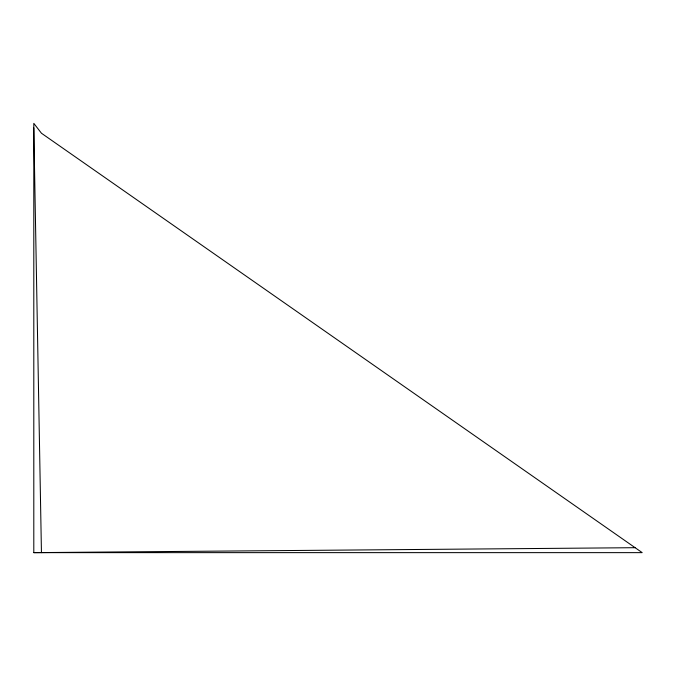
<?xml version="1.0" encoding="UTF-8"?>
<svg xmlns="http://www.w3.org/2000/svg" width="676" height="676" viewBox="0 0 676 676"><rect width="100%" height="100%" fill="white"/><g stroke="black" fill="none" stroke-linecap="round" stroke-linejoin="round"><path stroke-width="1.01" d="M33.8 552.638L642.2 552.638L41.447 133.231L33.8 123.362L33.8 552.638L635.119 547.695M33.8 127.865L41.447 552.638"/></g></svg>
